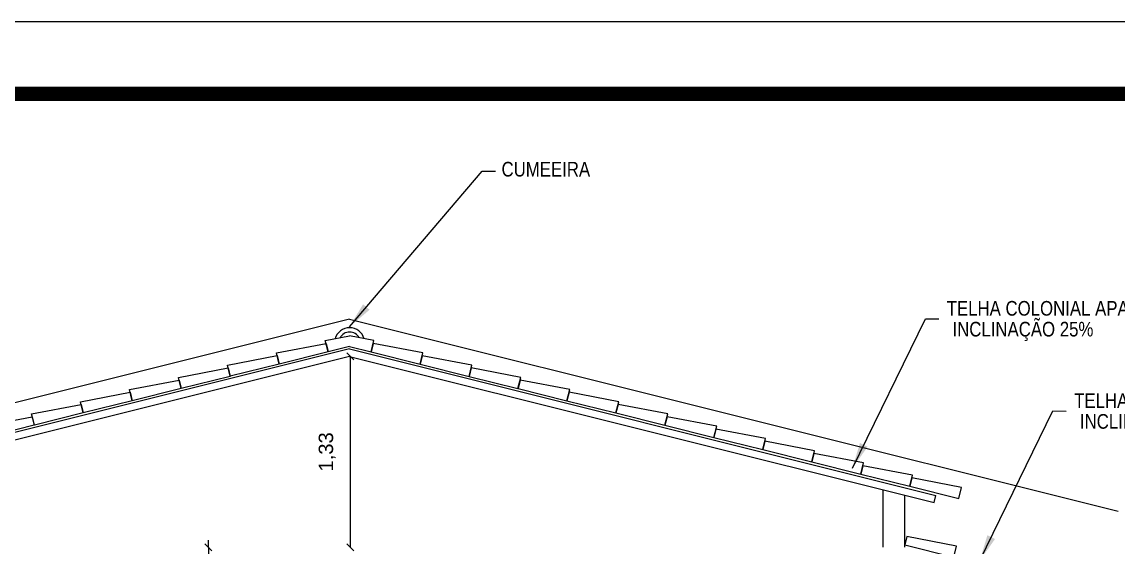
# Model space of a CAD drawing. Header units: millimetres. Extents: x -72 to 470, y 3 to 161.
# Drawn here: x 434.8 to 442.4, y 61.1 to 64.74 of the extents above; entities that cross this region are included whole.
import ezdxf
from ezdxf.enums import TextEntityAlignment as Align

# ---------------------------------------------------------------- set-up
doc = ezdxf.new("R2010")
doc.units = ezdxf.units.MM
doc.layers.get('0').update_dxf_attribs({"color": 3})
for name, color, linetype in [('COTA', 7, 'Continuous'), ('COTAS', 7, 'Continuous'), ('E-Pen-B', 5, 'Continuous'), ('LAYER1', 2, 'Continuous'), ('LAYER2', 5, 'Continuous')]:
    doc.layers.add(name, color=color, linetype=linetype)
doc.layers.add('E-Cta-W', color=7, linetype='Continuous', lineweight=20)
doc.layers.add('E-Lay-9', color=9, linetype='Continuous', lineweight=9)
doc.styles.add('F2', font='ARIALN.TTF')
doc.styles.get("Standard").update_dxf_attribs({"font": 'arial.ttf'})
doc.dimstyles.new('ISO-25', dxfattribs={"dimtxt": 0.1, "dimasz": 0.05, "dimexe": 1.25, "dimexo": 0.625, "dimgap": 0.1, "dimtad": 1, "dimzin": 1, "dimtxsty": 'Standard', "dimblk": 'ARCHTICK', "dimcen": 2.5, "dimse1": 1, "dimse2": 1, "dimazin": 3, "dimtfac": 1, "dimtmove": 0, "dimatfit": 3, "dimldrblk": 'ARCHTICK', "dimfxl": 1, "dimarcsym": 0})
doc.dimstyles.get("Standard").update_dxf_attribs({"dimtxt": 0.18, "dimasz": 0.18, "dimexe": 0.18, "dimexo": 0.0625, "dimgap": 0.09, "dimtad": 0, "dimtih": 1, "dimtoh": 1, "dimdec": 4, "dimzin": 0, "dimdsep": 46, "dimtxsty": 'Standard', "dimcen": 0.09, "dimadec": 0, "dimazin": 0, "dimtfac": 1, "dimtdec": 4, "dimtofl": 0, "dimtmove": 0, "dimatfit": 3, "dimfxl": 1, "dimtolj": 1, "dimtzin": 0, "dimarcsym": 0})

# ---------------------------------------------------------------- blocks, each defined once
blk = doc.blocks.new('A$C66D44057')
at = {"layer": 'E-Pen-B', "color": 6}
blk.add_lwpolyline([(-0.0146, 0.0582), (0, 0), (-0.3395, -0.0849), (-0.359, -0.0073)], close=True, dxfattribs=at)
blk = doc.blocks.new('A$C365939F7')
at = {"layer": 'E-Pen-B', "color": 6}
for radius, start, end in [(0.1045, 15.30159, 164.69841), (0.0745, 27.35739, 152.64261)]:
    blk.add_arc((0, -0.047), radius, start, end, dxfattribs=at)
blk = doc.blocks.new('_ArchTick')
at = {"color": 0, "linetype": 'ByBlock', "const_width": 0.15}
blk.add_lwpolyline([(-0.5, -0.5), (0.5, 0.5)], dxfattribs=at)
blk = doc.blocks.new('*D82')
at = {"layer": 'COTAS', "color": 0, "lineweight": -2, "transparency": 16777216}
for p, q in [((436.0908, 61.0954), (436.0908, 61.1454)), ((436.0908, 61.0954), (436.0908, 60.9954)), ((436.0908, 60.9954), (436.0908, 60.436))]:
    blk.add_line(p, q, dxfattribs=at)
at = {"layer": 'Defpoints', "color": 0, "transparency": 16777216}
for p in [(436.6972, 61.0954), (436.0908, 60.9954), (436.6972, 60.9954)]:
    blk.add_point(p, dxfattribs=at)
at = {"layer": 'COTAS', "color": 0, "lineweight": -2, "transparency": 16777216, "xscale": 0.05, "yscale": 0.05, "zscale": 0.05}
for p, rotation in [((436.0908, 61.0954), 270), ((436.0908, 60.9954), 90)]:
    blk.add_blockref('_ArchTick', p, dxfattribs=dict(at, rotation=rotation))
at = {"layer": 'COTAS', "color": 0, "transparency": 16777216, "insert": (435.9307, 60.6657), "char_height": 0.1, "attachment_point": 5, "rotation": 90}
blk.add_mtext('0,10', dxfattribs=at)
blk = doc.blocks.new('*D88')
at = {"layer": 'COTAS', "color": 0, "lineweight": -2, "transparency": 16777216}
for p, q in [((442.6705, 61.4954), (442.6705, 61.0954)), ((442.6705, 61.0954), (442.6705, 60.586))]:
    blk.add_line(p, q, dxfattribs=at)
at = {"layer": 'Defpoints', "color": 0, "transparency": 16777216}
for p in [(440.7702, 61.4954), (440.7702, 61.0954), (442.6705, 61.0954)]:
    blk.add_point(p, dxfattribs=at)
at = {"layer": 'COTAS', "color": 0, "lineweight": -2, "transparency": 16777216, "xscale": 0.05, "yscale": 0.05, "zscale": 0.05}
for p, rotation in [((442.6705, 61.4954), 90), ((442.6705, 61.0954), 270)]:
    blk.add_blockref('_ArchTick', p, dxfattribs=dict(at, rotation=rotation))
at = {"layer": 'COTAS', "color": 0, "transparency": 16777216, "insert": (442.5104, 60.8157), "char_height": 0.1, "attachment_point": 5, "rotation": 90}
blk.add_mtext('0,40', dxfattribs=at)
blk = doc.blocks.new('*D95')
at = {"layer": 'COTAS', "color": 0, "lineweight": -2, "transparency": 16777216}
blk.add_line((437.0751, 62.4204), (437.0751, 61.0954), dxfattribs=at)
at = {"layer": 'Defpoints', "color": 0, "transparency": 16777216}
for p in [(437.0702, 62.4204), (437.0702, 61.0954), (437.0751, 61.0954)]:
    blk.add_point(p, dxfattribs=at)
at = {"layer": 'COTAS', "color": 0, "lineweight": -2, "transparency": 16777216, "xscale": 0.05, "yscale": 0.05, "zscale": 0.05}
for p, rotation in [((437.0751, 62.4204), 90), ((437.0751, 61.0954), 270)]:
    blk.add_blockref('_ArchTick', p, dxfattribs=dict(at, rotation=rotation))
at = {"layer": 'COTAS', "color": 0, "transparency": 16777216, "insert": (436.915, 61.7579), "char_height": 0.1, "attachment_point": 5, "rotation": 90}
blk.add_mtext('1,33', dxfattribs=at)
blk = doc.blocks.new('A$C74F77282')
at = {"layer": 'LAYER1', "color": 7, "linetype": 'Continuous', "style": 'F2'}
for s, p in [('TELHA COLONIAL APARENTE', (0.6483, 1.1485)), ('INCLINAÇÃO 25%%%', (0.6883, 1.0039))]:
    blk.add_text(s, height=0.101662, dxfattribs=at).set_placement(p, align=Align.TOP_LEFT)
at = {"layer": 'E-Cta-W', "color": 7}
blk.add_leader([(-0.0058, -0.0119), (0.5006, 1.0257), (0.5933, 1.024)], dimstyle='Standard', dxfattribs=at)
blk = doc.blocks.new('A$C1DC371F7')
at = {"layer": 'LAYER1', "color": 7, "linetype": 'Continuous', "style": 'F2'}
blk.add_text('CUMEEIRA', height=0.10166, dxfattribs=at).set_placement((1.0534, 1.1511), align=Align.TOP_LEFT)
at = {"layer": 'E-Cta-W', "color": 7}
blk.add_leader([(-0.0009, 0.0065), (0.9191, 1.0877), (1.0119, 1.0859)], dimstyle='Standard', dxfattribs=at)

msp = doc.modelspace()

# ---------------------------------------------------------------- linework, layer by layer
at = {"layer": 'COTA'}
msp.add_lwpolyline([(429.0298, 35.0422), (469.8298, 35.0422), (469.8298, 64.7422), (429.0298, 64.7422)], close=True, dxfattribs=at)
at = {"layer": 'COTA', "const_width": 0.1}
msp.add_lwpolyline([(429.5298, 35.5422), (469.3298, 35.5422), (469.3298, 64.2422), (429.5298, 64.2422)], close=True, dxfattribs=at)
at = {"layer": 'E-Lay-9'}
for q in [(431.7402, 61.3456), (442.4002, 61.3456)]:
    msp.add_line((437.0702, 62.6781), q, dxfattribs=at)
at = {"layer": 'E-Pen-B', "color": 6}
for p, q in [((436.9017, 62.53), (437.0702, 62.5621)), ((437.2387, 62.53), (437.0702, 62.5621)), ((436.9211, 62.4524), (436.9017, 62.53)), ((437.0702, 62.4897), (436.9211, 62.4524)), ((437.0702, 62.4897), (437.2193, 62.4524)), ((437.2193, 62.4524), (437.2387, 62.53))]:
    msp.add_line(p, q, dxfattribs=at)
msp.add_lwpolyline([(437.5734, 62.4257), (437.5589, 62.3675)], dxfattribs=at)
at = {"layer": 'LAYER2'}
for p, q in [((437.0702, 62.4719), (431.7702, 61.1469)), ((437.0702, 62.4204), (431.7824, 61.0984)), ((437.0702, 62.4719), (437.2722, 62.4214)), ((437.0702, 62.4719), (441.1363, 61.4554)), ((437.0702, 62.4204), (437.2722, 62.3699)), ((437.0702, 62.4204), (441.1241, 61.4069)), ((440.7702, 61.0954), (440.7702, 61.4954)), ((440.9202, 61.0954), (440.9202, 61.4579)), ((441.1241, 61.4069), (441.1363, 61.4554))]:
    msp.add_line(p, q, dxfattribs=at)

# ---------------------------------------------------------------- block references
at = {"layer": 'E-Lay-9'}
for name, p in [('A$C1DC371F7', (437.0702, 62.6196)), ('A$C74F77282', (440.5625, 61.6565)), ('A$C74F77282', (441.4462, 61.0164))]:
    msp.add_blockref(name, p, dxfattribs=at)
at = {"layer": 'LAYER2'}
for name, p in [('A$C365939F7', (437.0702, 62.562)), ('A$C66D44057', (436.9211, 62.4524)), ('A$C66D44057', (436.5816, 62.3675)), ('A$C66D44057', (436.2422, 62.2821)), ('A$C66D44057', (435.9025, 62.1978)), ('A$C66D44057', (435.5629, 62.1129)), ('A$C66D44057', (435.2234, 62.028)), ('A$C66D44057', (434.8838, 61.9431))]:
    msp.add_blockref(name, p, dxfattribs=at)
at = {"layer": 'LAYER2', "xscale": -1}
for p in [(437.2193, 62.4524), (437.5587, 62.367), (437.8983, 62.2821), (438.238, 62.1978), (438.5775, 62.1129), (438.9171, 62.028), (439.2566, 61.9431), (439.5962, 61.8582), (439.9357, 61.7733), (440.2751, 61.6879), (440.6148, 61.6036), (440.9544, 61.5187), (440.9202, 61.1115)]:
    msp.add_blockref('A$C66D44057', p, dxfattribs=at)

# ---------------------------------------------------------------- dimensions: what is measured, and where the dimension line sits
at = {"layer": 'COTAS'}
for base, p1, p2, picture, middle in [((437.0750833708, 61.095380206), (437.0702317139, 62.420380206), (437.0702317139, 61.095380206), '*D95', (436.9149878728, 61.757880206)), ((442.6705, 61.0954), (440.7702, 61.4954), (440.7702, 61.0954), '*D88', (442.5104, 60.8157)), ((436.0908, 60.9954), (436.6972, 61.0954), (436.6972, 60.9954), '*D82', (435.9307, 60.6657))]:
    dim = msp.add_linear_dim(base=base, p1=p1, p2=p2, angle=90, dimstyle='ISO-25', dxfattribs=at)
    dim.commit()
    dim.dimension.update_dxf_attribs({"geometry": picture, "text_midpoint": middle})

doc.saveas('drawing.dxf')
